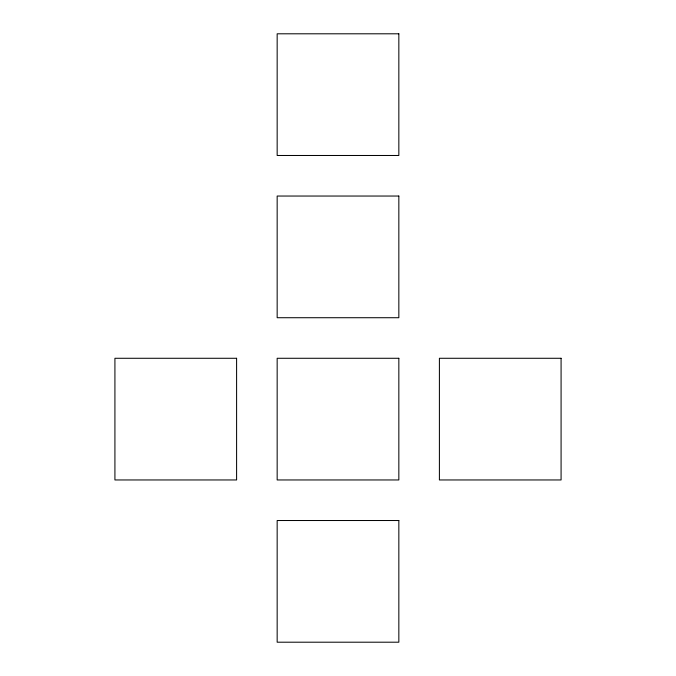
<?xml version="1.0" encoding="UTF-8"?>
<svg xmlns="http://www.w3.org/2000/svg" width="676" height="676" viewBox="0 0 676 676"><rect width="100%" height="100%" fill="white"/><g stroke="black" fill="none" stroke-linecap="round" stroke-linejoin="round"><path stroke-width="1.01" d="M398.84 33.8L277.16 33.8L277.16 155.48L398.84 155.48L398.84 33.8M398.84 196.04L277.16 196.04L277.16 317.72L398.84 317.72L398.84 196.04M236.6 358.28L114.92 358.28L114.92 479.96L236.6 479.96L236.6 358.28M398.84 358.28L277.16 358.28L277.16 479.96L398.84 479.96L398.84 358.28M561.08 358.28L439.4 358.28L439.4 479.96L561.08 479.96L561.08 358.28M398.84 520.52L277.16 520.52L277.16 642.2L398.84 642.2L398.84 520.52"/></g></svg>
